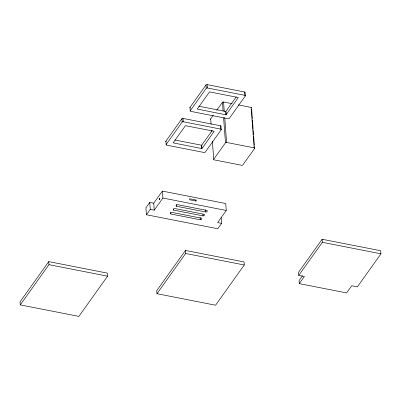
<?xml version="1.0" encoding="UTF-8"?>
<svg xmlns="http://www.w3.org/2000/svg" width="401" height="401" viewBox="0 0 401 401"><rect width="100%" height="100%" fill="white"/><g stroke="black" fill="none" stroke-linecap="round" stroke-linejoin="round"><path stroke-width="0.6" d="M48.742 261.612L20.05 301.833L20.281 304.89L78.877 316.389L107.568 276.169L107.338 273.111L48.742 261.612L48.972 264.665L20.281 304.89M165.889 141.182L181.904 118.736A0.852 0.491 -4.3 0 1 183.016 118.42L220.52 125.779A0.852 0.491 -4.3 0 1 220.966 126.4L221.217 129.734L205.202 152.185A0.852 0.491 -4.3 0 1 204.089 152.495L166.585 145.137A0.852 0.491 -4.3 0 1 166.139 144.515L165.889 141.182A0.852 0.491 -4.3 0 0 166.24 141.784M189.989 107.398L206.004 84.952A0.852 0.491 -4.3 0 1 207.122 84.636L244.62 91.994A0.852 0.491 -4.3 0 1 245.066 92.616L245.317 95.949L229.302 118.4A0.852 0.491 -4.3 0 1 228.189 118.711L190.686 111.353A0.852 0.491 -4.3 0 1 190.239 110.731L189.989 107.398A0.852 0.491 -4.3 0 0 190.244 107.964M166.139 144.515L182.154 122.069A0.852 0.491 -4.3 0 1 183.267 121.754L220.771 129.112A0.852 0.491 -4.3 0 1 221.217 129.734M190.239 110.731L206.254 88.285A0.852 0.491 -4.3 0 1 207.372 87.969L244.871 95.328A0.852 0.491 -4.3 0 1 245.317 95.949M221.603 223.372L217.618 222.59L226.259 210.475L225.738 203.533L162.375 191.097L153.733 203.212L149.748 202.43L145.914 207.808L146.435 214.751L217.763 228.75L221.603 223.372L221.167 217.583M211.106 124.4L210.685 118.801L213.177 115.303M216.74 110.31L222.445 102.315A0.852 0.491 -4.3 0 1 223.557 101.999L232.129 103.684M146.435 214.751L150.27 209.372L149.748 202.43M150.27 209.372L154.255 210.154L162.896 198.039L162.375 191.097M174.816 140.004L201.678 145.237L212.179 130.606M236.279 96.816L225.808 111.498L198.916 106.22M202.044 148.495L214.179 131.292L185.432 125.683L173.122 142.856L201.848 148.581L201.793 145.162M226.144 114.711L238.294 97.523L209.533 91.899L197.222 109.072L225.863 114.791C227.557 114.004 224.179 107.107 225.863 114.791M213.728 159.252L225.487 142.766A0.852 0.491 -4.3 0 1 226.6 142.45L254.144 147.854A0.852 0.491 -4.3 0 1 254.59 148.475L242.831 164.961A0.852 0.491 -4.3 0 1 241.713 165.277L214.174 159.874A0.852 0.491 -4.3 0 1 213.728 159.252L212.37 141.202M195.402 200.971L196.069 200.034L189.583 198.761L189.663 199.803L196.149 201.076L196.069 200.034M185.432 250.435L156.741 290.655L156.971 293.707L215.568 305.211L244.259 264.986L244.029 261.933L185.432 250.435L185.663 253.487L156.971 293.707M322.123 239.252L298.534 272.319L298.765 275.377L304.389 276.479L299.286 283.632L346.629 292.925L351.737 285.768L357.361 286.875L380.95 253.808L380.719 250.75L322.123 239.252L322.354 242.309L298.765 275.377M302.459 275.808L299.056 280.58L299.286 283.632M238.249 104.882L251.101 107.408A0.852 0.491 -4.3 0 1 251.547 108.024M162.896 198.039L226.259 210.475M176.38 206.229L205.833 212.014A1.654 0.952 -4.3 0 0 207.182 211.367A1.654 0.952 -4.3 0 0 206.971 210.42L177.513 204.64A1.654 0.952 -4.3 0 0 176.164 205.282A1.654 0.952 -4.3 0 0 176.38 206.229L176.25 204.495M173.613 210.114L203.066 215.893A1.654 0.952 -4.3 0 0 204.415 215.252A1.654 0.952 -4.3 0 0 204.199 214.304L174.746 208.525A1.654 0.952 -4.3 0 0 173.397 209.167A1.654 0.952 -4.3 0 0 173.613 210.114L173.523 208.956M322.354 242.309L380.95 253.808M170.841 213.994L200.294 219.773A1.654 0.952 -4.3 0 0 201.643 219.131A1.654 0.952 -4.3 0 0 201.432 218.184L171.979 212.405A1.654 0.952 -4.3 0 0 170.631 213.046A1.654 0.952 -4.3 0 0 170.841 213.994L170.711 212.259M185.663 253.487L244.259 264.986M48.972 264.665L107.568 276.169M251.643 109.272L252.344 118.606M252.435 119.849L253.136 129.182M253.231 130.43L253.557 134.786M253.653 136.029L254.354 145.362M254.45 146.611L254.59 148.475M251.101 107.408L254.144 147.854M244.62 91.994L244.871 95.328M223.557 101.999L224.264 111.338M224.73 117.558L226.6 142.45M222.445 102.315L223.101 111.027M223.613 117.874L225.487 142.766M220.52 125.779L220.771 129.112M211.573 130.626L211.668 131.869M207.122 84.636L207.372 87.969M206.004 84.952L206.254 88.285M201.513 145.242L201.763 148.576M205.663 209.698L205.833 212.014M202.936 214.159L203.066 215.893M200.124 217.462L200.294 219.773M183.016 118.42L183.267 121.754M181.904 118.736L182.154 122.069M153.733 203.212L154.255 210.154M210.725 119.232A0.852 0.491 -4.3 0 1 210.685 118.801M159.658 199.412A0.767 0.271 -78.9 0 0 159.713 198.179A0.767 0.271 -78.9 0 0 159.232 199.162A0.767 0.271 -78.9 0 0 159.658 199.412"/></g></svg>
